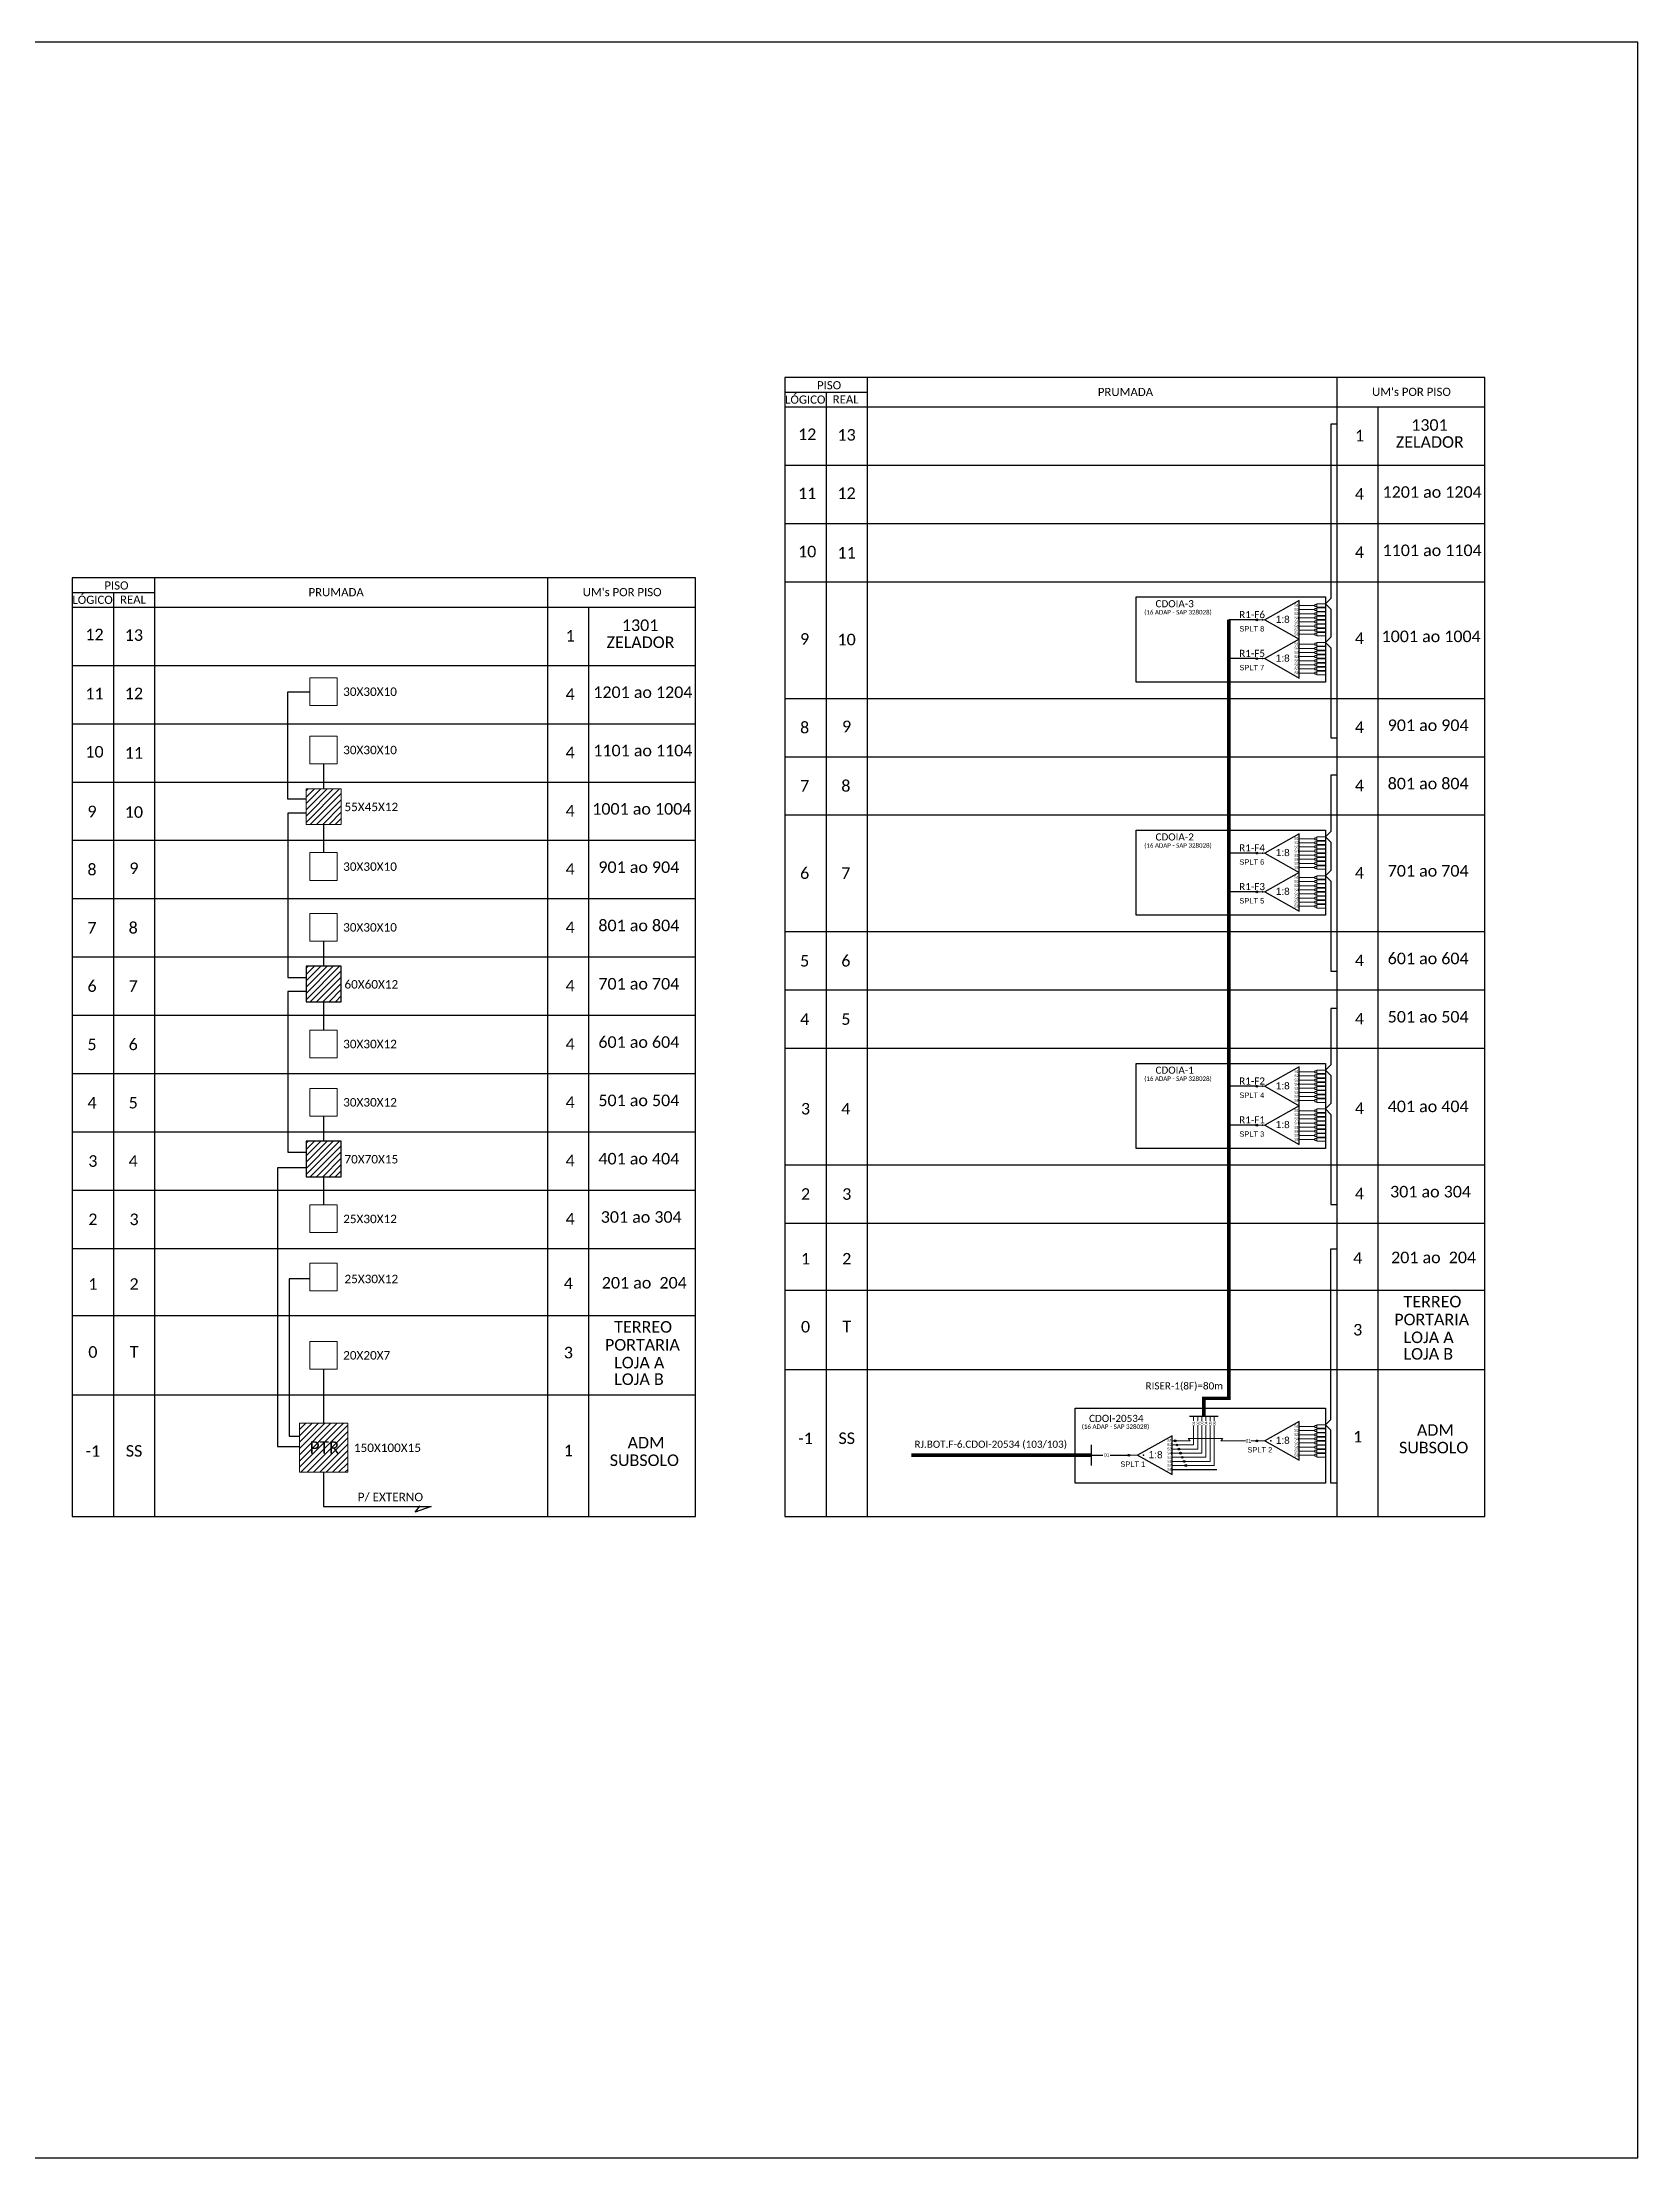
# Model space of a CAD drawing. Extents: x -4 to 837, y 1 to 595.
# Drawn here: x 389 to 837, y 1 to 595 of the extents above; entities that cross this region are included whole.
import ezdxf
from ezdxf.enums import TextEntityAlignment as Align

# ---------------------------------------------------------------- set-up
doc = ezdxf.new("R2010")
doc.units = 0
doc.layers.add('DROP DE CLIENTE', color=140, linetype='Continuous', plot=False)
doc.styles.add('ARIAL', font='arial.ttf')
doc.styles.add('WMF-Calibri0', font='calibri.ttf')
doc.linetypes.add('RESERVA', pattern='A,0.5,-0.15,["RESERVA",Standard,S=0.18,R=0,X=0,Y=-0.1],-1.3', length=1.95)

# ---------------------------------------------------------------- blocks, each defined once
blk = doc.blocks.new('SPLT_1-8_SC-APC')
at = {"color": 1}
blk.add_lwpolyline([(-7.37, -2.1), (-17.04, -7.55), (-7.37, -13), (-7.37, -2.1)], dxfattribs=at)
at = {"color": 3, "lineweight": 0}
for points in [[(-2.99, -3.51), (-7.37, -3.51)], [(-7.37, -4.66), (-2.99, -4.66)], [(-7.37, -5.82), (-2.99, -5.82)], [(-2.41, -3.02), (-2.41, -4)], [(-2.41, -3.02), (0, -3.02)], [(-2.41, -4), (0, -4)], [(-2.41, -4.17), (-2.41, -5.16)], [(-2.41, -4.17), (0, -4.17)], [(-2.41, -5.16), (0, -5.16)], [(-2.41, -5.32), (-2.41, -6.31)], [(-2.41, -5.32), (0, -5.32)], [(-7.37, -6.97), (-2.99, -6.97)], [(-7.37, -8.12), (-2.99, -8.12)], [(-7.37, -9.28), (-2.99, -9.28)], [(-7.37, -10.43), (-2.99, -10.43)], [(-7.37, -11.58), (-2.99, -11.58)], [(-2.41, -6.31), (0, -6.31)], [(-2.41, -6.48), (-2.41, -7.46)], [(-2.41, -6.48), (0, -6.48)], [(-2.41, -7.46), (0, -7.46)], [(-2.41, -7.63), (-2.41, -8.62)], [(-2.41, -7.63), (0, -7.63)], [(-2.41, -8.62), (0, -8.62)], [(-2.41, -8.78), (-2.41, -9.77)], [(-2.41, -8.78), (0, -8.78)], [(-2.41, -9.77), (0, -9.77)], [(-2.41, -9.94), (-2.41, -10.92)], [(-2.41, -9.94), (0, -9.94)], [(-2.41, -10.92), (0, -10.92)], [(-2.41, -11.09), (-2.41, -12.08)], [(-2.41, -11.09), (0, -11.09)], [(-2.41, -12.08), (0, -12.08)]]:
    blk.add_lwpolyline(points, dxfattribs=at)
for points in [[(-2.99, -3.22), (-2.41, -3.22), (-2.41, -3.8), (-2.99, -3.8)], [(-2.99, -4.38), (-2.41, -4.38), (-2.41, -4.95), (-2.99, -4.95)], [(-2.99, -5.53), (-2.41, -5.53), (-2.41, -6.1), (-2.99, -6.1)], [(-2.99, -6.68), (-2.41, -6.68), (-2.41, -7.26), (-2.99, -7.26)], [(-2.99, -7.84), (-2.41, -7.84), (-2.41, -8.41), (-2.99, -8.41)], [(-2.99, -8.99), (-2.41, -8.99), (-2.41, -9.56), (-2.99, -9.56)], [(-2.99, -10.14), (-2.41, -10.14), (-2.41, -10.72), (-2.99, -10.72)], [(-2.99, -11.3), (-2.41, -11.3), (-2.41, -11.87), (-2.99, -11.87)]]:
    blk.add_lwpolyline(points, close=True, dxfattribs=at)
at = {"color": 1, "lineweight": 0}
blk.add_lwpolyline([(-17.04, -7.55), (-19.26, -7.55)], dxfattribs=at)
at = {"color": 1, "style": 'ARIAL'}
for s, height, p in [('S1', 0.75, (-8.74, -3.78)), ('S2', 0.75, (-8.74, -4.97)), ('S3', 0.75, (-8.74, -6.18)), ('1:8', 2, (-13.91, -8.4)), ('S4', 0.75, (-8.74, -7.36)), ('S5', 0.75, (-8.74, -8.57)), ('S6', 0.75, (-8.74, -9.69)), ('S7', 0.75, (-8.74, -10.78)), ('S8', 0.75, (-8.74, -11.9))]:
    blk.add_text(s, height=height, dxfattribs=at).set_placement(p)
blk = doc.blocks.new('SPLITTER_')
blk.add_point((0, 0))
at = {"style": 'ARIAL', "flags": 4}
blk.add_attdef('SPLT', (0, -3.26), '', height=1.5, dxfattribs=at)

msp = doc.modelspace()

# ---------------------------------------------------------------- hatches: boundary and pattern name
h = msp.add_hatch(color=3)
h.dxf.hatch_style = 1
edge = h.paths.add_edge_path()
edge.add_arc((730.24, 433.09), 0.256, 0, 360)
h = msp.add_hatch(color=3)
h.dxf.hatch_style = 1
edge = h.paths.add_edge_path()
edge.add_arc((730.24, 422.19), 0.256, 0, 360)
h = msp.add_hatch()
h.set_pattern_fill('ANSI31', color=1, scale=10, style=0)
h.set_pattern_definition([(45, (-154.8648, -12.0692), (-0.8838835, 0.8838835), [])])
h.paths.add_polyline_path([(473.14, 385.65), (463.24, 385.65), (463.24, 375.61), (473.14, 375.61)])
h.paths.add_polyline_path([(468.63, 375.61), (468.63, 381.4)], flags=17)
h = msp.add_hatch(color=3)
h.dxf.hatch_style = 1
edge = h.paths.add_edge_path()
edge.add_arc((730.24, 367.6), 0.256, 0, 360)
h = msp.add_hatch(color=3)
h.dxf.hatch_style = 1
edge = h.paths.add_edge_path()
edge.add_arc((730.24, 356.7), 0.256, 0, 360)
h = msp.add_hatch()
h.set_pattern_fill('ANSI31', color=1, scale=10, style=0)
h.set_pattern_definition([(45, (-154.8648, -61.883), (-0.8838835, 0.8838835), [])])
h.paths.add_polyline_path([(473.14, 335.84), (463.24, 335.84), (463.24, 325.8), (473.14, 325.8)])
h.paths.add_polyline_path([(468.63, 325.8), (468.63, 331.58)], flags=17)
h = msp.add_hatch(color=3)
h.dxf.hatch_style = 1
edge = h.paths.add_edge_path()
edge.add_arc((730.24, 302.11), 0.256, 0, 360)
h = msp.add_hatch(color=3)
h.dxf.hatch_style = 1
edge = h.paths.add_edge_path()
edge.add_arc((730.24, 291.21), 0.256, 0, 360)
h = msp.add_hatch()
h.set_pattern_fill('ANSI31', color=1, scale=10, style=0)
h.set_pattern_definition([(45, (-154.8648, -110.9986), (-0.8838835, 0.8838835), [])])
h.paths.add_polyline_path([(473.14, 286.72), (463.24, 286.72), (463.24, 276.68), (473.14, 276.68)])
h.paths.add_polyline_path([(468.63, 276.68), (468.63, 282.47)], flags=17)
h = msp.add_hatch()
h.set_pattern_fill('ANSI31', color=1, scale=10, style=0)
h.set_pattern_definition([(45, (-150.213, -190.2334), (-0.8838835, 0.8838835), [])])
h.paths.add_polyline_path([(461.41, 193.73), (474.98, 193.73), (474.98, 207.49), (461.41, 207.49)])
h.paths.add_polyline_path([(463.41, 198.08), (473.49, 198.08), (473.49, 203.23), (463.41, 203.23)], flags=24)
h = msp.add_hatch(color=3)
h.dxf.hatch_style = 1
edge = h.paths.add_edge_path()
edge.add_arc((707.29, 202.55), 0.242, 0, 360)
h = msp.add_hatch(color=3)
h.dxf.hatch_style = 1
edge = h.paths.add_edge_path()
edge.add_arc((730.2, 202.54), 0.242, 0, 360)
h = msp.add_hatch(color=3)
h.dxf.hatch_style = 1
edge = h.paths.add_edge_path()
edge.add_arc((694.3, 198.51), 0.242, 0, 360)
h = msp.add_hatch(color=3)
h.dxf.hatch_style = 1
edge = h.paths.add_edge_path()
edge.add_arc((707.79, 201.39), 0.242, 0, 360)
h = msp.add_hatch(color=3)
h.dxf.hatch_style = 1
edge = h.paths.add_edge_path()
edge.add_arc((708.29, 200.24), 0.242, 0, 360)
h = msp.add_hatch(color=3)
h.dxf.hatch_style = 1
edge = h.paths.add_edge_path()
edge.add_arc((708.79, 199.09), 0.242, 0, 360)
h = msp.add_hatch(color=3)
h.dxf.hatch_style = 1
edge = h.paths.add_edge_path()
edge.add_arc((709.29, 197.93), 0.242, 0, 360)
h = msp.add_hatch(color=3)
h.dxf.hatch_style = 1
edge = h.paths.add_edge_path()
edge.add_arc((709.79, 196.78), 0.242, 0, 360)
h = msp.add_hatch(color=3)
h.dxf.hatch_style = 1
edge = h.paths.add_edge_path()
edge.add_arc((710.29, 195.63), 0.242, 0, 360)

# ---------------------------------------------------------------- linework, layer by layer
for p, q in [((837.17, 595.26), (-3.83, 595.26)), ((837.17, 1.26), (837.17, 595.26)), ((597.71, 501.12), (597.71, 181.33)), ((794.28, 181.33), (794.28, 501.12)), ((397.6, 444.89), (397.6, 181.33)), ((572.64, 181.33), (572.64, 444.89)), ((597.71, 222.58), (794.28, 222.58)), ((397.6, 215.48), (572.64, 215.48)), ((-3.83, 1.26), (837.17, 1.26))]:
    msp.add_line(p, q)
at = {"color": 0}
for points in [[(794.28, 501.12), (597.71, 501.12)], [(597.71, 497), (620.86, 497)], [(597.71, 492.89), (794.28, 492.89)], [(572.64, 444.89), (397.6, 444.89)], [(397.6, 440.78), (420.74, 440.78)], [(397.6, 436.67), (572.64, 436.67)]]:
    msp.add_lwpolyline(points, dxfattribs=at)
for points in [[(620.86, 181.33), (620.86, 501.12)], [(752.69, 501.12), (752.69, 181.33)], [(609.28, 497), (609.28, 181.33)], [(597.71, 492.89), (794.28, 492.89)], [(764.26, 181.33), (764.26, 492.89)], [(597.71, 476.52), (794.28, 476.52)], [(597.71, 460.15), (794.28, 460.15)], [(409.17, 440.78), (409.17, 181.33)], [(420.74, 181.33), (420.74, 444.89)], [(531.05, 444.89), (531.05, 181.33)], [(597.71, 443.78), (794.28, 443.78)], [(397.6, 436.67), (572.64, 436.67)], [(542.62, 181.33), (542.62, 436.67)], [(397.6, 420.3), (572.64, 420.3)], [(597.71, 411.03), (794.28, 411.03)], [(397.6, 403.93), (572.64, 403.93)], [(597.71, 394.66), (794.28, 394.66)], [(397.6, 387.55), (572.64, 387.55)], [(597.71, 378.29), (794.28, 378.29)], [(397.6, 371.18), (572.64, 371.18)], [(397.6, 354.81), (572.64, 354.81)], [(597.71, 345.54), (794.28, 345.54)], [(397.6, 338.44), (572.64, 338.44)], [(597.71, 329.17), (794.28, 329.17)], [(397.6, 322.07), (572.64, 322.07)], [(597.71, 312.8), (794.28, 312.8)], [(397.6, 305.69), (572.64, 305.69)], [(397.6, 289.32), (572.64, 289.32)], [(597.71, 280.06), (794.28, 280.06)], [(397.6, 272.95), (572.64, 272.95)], [(597.71, 263.69), (794.28, 263.69)], [(397.6, 256.58), (572.64, 256.58)], [(597.71, 244.87), (794.28, 244.87)], [(397.6, 237.76), (572.64, 237.76)], [(397.6, 181.33), (572.64, 181.33)], [(597.71, 181.33), (794.28, 181.33)]]:
    msp.add_lwpolyline(points)
at = {"color": 3}
for points in [[(752.7, 488.03), (751.04, 488.03), (751.04, 439.12), (749.47, 437.61), (751.03, 436.11), (751.03, 428.22), (749.47, 426.72), (751.03, 425.21), (751.03, 399.92), (752.69, 399.92)], [(463.24, 382.77), (458.12, 382.77), (458.12, 412.85), (464.35, 412.85)], [(468.19, 392.68), (468.19, 385.65)], [(752.7, 389.48), (751.04, 389.48), (751.04, 373.63), (749.47, 372.13), (751.03, 370.62), (751.03, 362.74), (749.47, 361.23), (751.03, 359.72), (751.03, 334.43), (752.69, 334.43)], [(463.24, 378.8), (458.12, 378.8), (458.12, 332.7), (463.24, 332.7)], [(468.19, 375.61), (468.19, 367.71)], [(468.19, 342.87), (468.19, 335.84)], [(463.24, 328.68), (458.12, 328.68), (458.12, 283.58), (463.24, 283.58)], [(468.19, 325.8), (468.19, 317.89)], [(752.7, 323.99), (751.04, 323.99), (751.04, 308.15), (749.47, 306.64), (751.03, 305.13), (751.03, 297.25), (749.47, 295.74), (751.03, 294.23), (751.03, 268.94), (752.69, 268.94)], [(468.19, 293.75), (468.19, 286.72)], [(463.24, 279.19), (455.2, 279.19), (455.2, 200.95), (461.41, 200.95)], [(468.19, 276.68), (468.19, 268.78)], [(752.69, 190.63), (751.03, 190.63), (751.03, 205.57), (749.47, 207.07), (751.03, 208.58), (751.03, 256.43), (752.68, 256.43)], [(464.35, 248.08), (458.5, 248.08), (458.5, 203.89), (461.41, 203.89)], [(683.84, 198.52), (687, 198.52)], [(689.07, 198.51), (694.3, 198.51)]]:
    msp.add_lwpolyline(points, dxfattribs=at)
at = {"color": 1}
for points in [[(696.34, 439.51), (749.47, 439.51), (749.47, 415.62), (696.34, 415.62)], [(696.34, 374.03), (749.47, 374.03), (749.47, 350.13), (696.34, 350.13)], [(473.14, 335.84), (463.24, 335.84), (463.24, 325.8), (473.14, 325.8)], [(696.34, 308.54), (749.47, 308.54), (749.47, 284.65), (696.34, 284.65)], [(473.14, 286.72), (463.24, 286.72), (463.24, 276.68), (473.14, 276.68)], [(679.2, 211.75), (749.47, 211.75), (749.47, 190.63), (679.2, 190.63)]]:
    msp.add_lwpolyline(points, close=True, dxfattribs=at)
at = {"color": 5, "const_width": 1}
msp.add_lwpolyline([(722.37, 433.09), (722.37, 214.49), (715.35, 214.49), (715.35, 209.46)], dxfattribs=at)
at = {"color": 5}
for points in [[(730.21, 433.09), (722.37, 433.09)], [(730.21, 422.19), (722.37, 422.19)], [(730.21, 367.6), (722.37, 367.6)], [(730.21, 356.7), (722.37, 356.7)], [(730.21, 302.11), (722.37, 302.11)], [(730.21, 291.21), (722.37, 291.21)], [(711.3, 209.46), (719.4, 209.46)]]:
    msp.add_lwpolyline(points, dxfattribs=at)
at = {"lineweight": 0}
for points in [[(472.02, 416.82), (464.35, 416.82), (464.35, 409.05), (472.02, 409.05)], [(472.02, 400.45), (464.35, 400.45), (464.35, 392.68), (472.02, 392.68)], [(472.02, 367.71), (464.35, 367.71), (464.35, 359.94), (472.02, 359.94)], [(472.02, 350.64), (464.35, 350.64), (464.35, 342.87), (472.02, 342.87)], [(472.02, 317.89), (464.35, 317.89), (464.35, 310.12), (472.02, 310.12)], [(472.02, 301.52), (464.35, 301.52), (464.35, 293.75), (472.02, 293.75)], [(472.02, 268.78), (464.35, 268.78), (464.35, 261.01), (472.02, 261.01)], [(472.02, 252.4), (464.35, 252.4), (464.35, 244.64), (472.02, 244.64)], [(472.02, 230.48), (464.35, 230.48), (464.35, 222.71), (472.02, 222.71)]]:
    msp.add_lwpolyline(points, close=True, dxfattribs=at)
at = {"color": 1, "lineweight": 0}
for points in [[(473.14, 385.65), (463.24, 385.65), (463.24, 375.61), (473.14, 375.61)], [(461.41, 207.49), (474.98, 207.49), (474.98, 193.73), (461.41, 193.73)]]:
    msp.add_lwpolyline(points, close=True, dxfattribs=at)
at = {"color": 5, "lineweight": 0}
for points in [[(712.46, 209.46), (712.46, 208.18)], [(713.62, 209.46), (713.62, 208.17)], [(714.77, 209.46), (714.77, 208.18)], [(715.93, 209.46), (715.93, 208.18)], [(717.09, 209.46), (717.09, 208.17)], [(718.24, 209.46), (718.24, 208.18)], [(708.03, 201.39), (712.46, 201.39), (712.46, 206.75)], [(708.53, 200.24), (713.61, 200.24), (713.61, 206.74)], [(709.03, 199.09), (714.77, 199.09), (714.77, 206.75)], [(709.53, 197.93), (715.93, 197.93), (715.93, 206.75)], [(710.03, 196.78), (717.09, 196.78), (717.09, 206.75)], [(710.53, 195.63), (718.24, 195.63), (718.24, 206.75)]]:
    msp.add_lwpolyline(points, dxfattribs=at)
at = {"color": 1}
for points in [[(706.42, 203.96), (696.75, 198.51), (706.42, 193.06), (706.42, 203.96)], [(683.84, 195.6), (683.84, 201.45)], [(468.19, 193.73), (468.19, 184.1), (498.33, 184.1)], [(493.92, 182.51), (495.32, 184.33)], [(498.33, 184.1), (493.92, 182.51)]]:
    msp.add_lwpolyline(points, dxfattribs=at)
at = {"color": 7, "lineweight": 0}
for points in [[(706.42, 202.55), (711.52, 202.55)], [(711.52, 202.55), (710.97, 203.17), (714.65, 203.17)], [(720.15, 202.55), (720.71, 203.17), (714.65, 203.17)], [(726.97, 202.55), (720.15, 202.55)], [(729.96, 202.54), (728.57, 202.54)], [(706.42, 201.39), (707.79, 201.39)], [(706.42, 200.24), (708.29, 200.24)], [(706.42, 199.09), (708.79, 199.09)], [(706.42, 197.93), (709.29, 197.93)], [(706.42, 196.78), (709.79, 196.78)], [(706.42, 195.63), (710.29, 195.63)]]:
    msp.add_lwpolyline(points, dxfattribs=at)
at = {"color": 1, "const_width": 1}
msp.add_lwpolyline([(633.19, 198.52), (683.84, 198.52)], dxfattribs=at)
at = {"color": 1, "lineweight": 0}
msp.add_lwpolyline([(696.75, 198.51), (694.52, 198.51)], dxfattribs=at)
at = {"color": 8, "linetype": 'RESERVA', "ltscale": 4}
msp.add_lwpolyline([(706.42, 194.47), (718.95, 194.47)], dxfattribs=at)
at = {"color": 3}
for centre, radius in [((730.24, 433.09), 0.256), ((730.24, 422.19), 0.256), ((730.24, 367.6), 0.256), ((730.24, 356.7), 0.256), ((730.24, 302.11), 0.256), ((730.24, 291.21), 0.256), ((707.29, 202.55), 0.242), ((730.2, 202.54), 0.242), ((694.3, 198.51), 0.242), ((707.79, 201.39), 0.242), ((708.29, 200.24), 0.242), ((708.79, 199.09), 0.242), ((709.29, 197.93), 0.242), ((709.79, 196.78), 0.242), ((710.29, 195.63), 0.242)]:
    msp.add_circle(centre, radius, dxfattribs=at)
at = {"layer": 'DROP DE CLIENTE', "color": 3}
msp.add_line((468.19, 222.71), (468.19, 207.49), dxfattribs=at)

# ---------------------------------------------------------------- block references
at = {"color": 3}
for p in [(749.47, 440.63), (749.47, 429.74), (749.47, 375.14), (749.47, 364.25), (749.47, 309.66), (749.47, 298.76), (749.47, 210.09)]:
    msp.add_blockref('SPLT_1-8_SC-APC', p, dxfattribs=at)
ref = msp.add_blockref('SPLITTER_', (731.85, 433.09), dxfattribs=dict(xscale=-1))
ref.add_attrib('SPLT', 'SPLT 8', (725.32, 429.82), dxfattribs={"height": 1.5, "style": 'ARIAL'})
ref = msp.add_blockref('SPLITTER_', (731.85, 422.19), dxfattribs=dict(xscale=-1))
ref.add_attrib('SPLT', 'SPLT 7', (725.32, 418.93), dxfattribs={"height": 1.5, "style": 'ARIAL'})
ref = msp.add_blockref('SPLITTER_', (731.85, 367.6), dxfattribs=dict(xscale=-1))
ref.add_attrib('SPLT', 'SPLT 6', (725.32, 364.34), dxfattribs={"height": 1.5, "style": 'ARIAL'})
ref = msp.add_blockref('SPLITTER_', (731.85, 356.7), dxfattribs=dict(xscale=-1))
ref.add_attrib('SPLT', 'SPLT 5', (725.32, 353.44), dxfattribs={"height": 1.5, "style": 'ARIAL'})
ref = msp.add_blockref('SPLITTER_', (731.85, 302.11), dxfattribs=dict(xscale=-1))
ref.add_attrib('SPLT', 'SPLT 4', (725.32, 298.85), dxfattribs={"height": 1.5, "style": 'ARIAL'})
ref = msp.add_blockref('SPLITTER_', (731.85, 291.21), dxfattribs=dict(xscale=-1))
ref.add_attrib('SPLT', 'SPLT 3', (725.32, 287.95), dxfattribs={"height": 1.5, "style": 'ARIAL'})
ref = msp.add_blockref('SPLITTER_', (734.11, 202.54), dxfattribs=dict(xscale=-1))
ref.add_attrib('SPLT', 'SPLT 2', (727.58, 199.28), dxfattribs={"height": 1.5, "style": 'ARIAL'})
ref = msp.add_blockref('SPLITTER_', (698.43, 198.51), dxfattribs=dict(xscale=-1))
ref.add_attrib('SPLT', 'SPLT 1', (691.9, 195.25), dxfattribs={"height": 1.5, "style": 'ARIAL'})

# ---------------------------------------------------------------- texts
at = {"color": 0, "style": 'WMF-Calibri0'}
for s, p in [('     PISO', (602.67, 497.81)), ('  LÓGICO', (596.13, 493.78)), ('    REAL', (607.89, 493.84)), ('PRUMADA', (685.58, 495.93)), ("UM's POR PISO", (762.57, 495.96)), ('  LÓGICO', (396.01, 437.56)), ('     PISO', (402.56, 441.59)), ('    REAL', (407.77, 437.62)), ('PRUMADA', (463.94, 439.7)), ("UM's POR PISO", (540.94, 439.73))]:
    msp.add_text(s, height=2.3, dxfattribs=at).set_placement(p)
at = {"color": 7, "style": 'WMF-Calibri0'}
for s, height, p in [('1301 ', 3.24, (773.58, 486.18)), ('ZELADOR', 3.24, (769.25, 481.4)), ('1201 ao 1204', 3.24, (765.53, 467.36)), ('1101 ao 1104', 3.24, (765.53, 450.99)), ('ZELADOR', 3.24, (547.62, 425.17)), ('1301 ', 3.24, (551.94, 429.96)), ('1001 ao 1004', 3.24, (765.25, 426.83)), ('30X30X10', 2.373, (473.67, 411.72)), ('1201 ao 1204', 3.24, (543.9, 411.14)), ('901 ao 904', 3.24, (766.97, 401.87)), ('1101 ao 1104', 3.24, (543.9, 394.77)), ('30X30X10', 2.373, (473.67, 395.35)), ('801 ao 804', 3.24, (766.97, 385.5)), ('55X45X12', 2.373, (474.03, 379.37)), ('1001 ao 1004', 3.24, (543.61, 378.39)), ('30X30X10', 2.373, (473.67, 362.61)), ('901 ao 904', 3.24, (545.33, 362.02)), ('701 ao 704', 3.24, (766.97, 360.99)), ('30X30X10', 2.373, (473.66, 345.54)), ('801 ao 804', 3.24, (545.33, 345.65)), ('601 ao 604', 3.24, (766.97, 336.39)), ('60X60X12', 2.373, (474.03, 329.55)), ('701 ao 704', 3.24, (545.33, 329.28)), ('501 ao 504', 3.24, (766.97, 320.01)), ('30X30X12', 2.373, (473.67, 312.79)), ('601 ao 604', 3.24, (545.33, 312.91)), ('30X30X12', 2.373, (473.67, 296.42)), ('501 ao 504', 3.24, (545.33, 296.53)), ('401 ao 404', 3.24, (766.97, 294.85)), ('70X70X15', 2.373, (474.03, 280.44)), ('401 ao 404', 3.24, (545.33, 280.16)), ('301 ao 304', 3.24, (767.64, 270.9)), ('25X30X12', 2.373, (473.67, 263.68)), ('301 ao 304', 3.24, (546, 263.79)), ('201 ao  204', 3.24, (767.93, 252.43)), ('25X30X12', 2.373, (474.03, 246.82)), ('201 ao  204', 3.24, (546.29, 245.32)), ('PORTARIA', 3.24, (768.82, 235.01)), ('TERREO', 3.24, (771.43, 240.02)), ('TERREO', 3.24, (549.79, 232.92)), ('LOJA A ', 3.24, (771.43, 230)), ('20X20X7', 2.373, (473.67, 225.38)), ('PORTARIA', 3.24, (547.19, 227.9)), ('LOJA A ', 3.24, (549.79, 222.89)), ('LOJA B', 3.24, (771.43, 225.36)), ('LOJA B', 3.24, (549.79, 218.25)), ('PTR', 3.433, (464.27, 198.96)), ('ADM', 3.24, (553.53, 200.42)), ('SUBSOLO', 3.24, (770.15, 199.04)), ('ADM', 3.24, (775.17, 203.97)), ('150X100X15', 2.373, (476.68, 199.42)), ('SUBSOLO', 3.24, (548.52, 195.48)), ('P/ EXTERNO', 2.373, (477.75, 185.59))]:
    msp.add_text(s, height=height, dxfattribs=at).set_placement(p)
for s, p in [('12', (603.96, 485.19)), ('13', (615.03, 485.03)), ('11', (603.96, 468.6)), ('12', (615.03, 468.65)), ('10', (603.96, 452.26)), ('11', (615.03, 451.93)), ('12', (403.84, 428.97)), ('13', (414.91, 428.81)), ('10', (615.03, 427.56)), ('11', (403.84, 412.37)), ('12', (414.91, 412.43)), ('9', (615.03, 403.16)), ('10', (403.84, 396.04)), ('11', (414.91, 395.71)), ('10', (414.91, 379.12)), ('9', (414.91, 363.31))]:
    msp.add_text(s, height=3.24, dxfattribs=at).set_placement(p, align=Align.MIDDLE_CENTER)
at = {"color": 1, "style": 'WMF-Calibri0'}
for p in [(708.08, 434.6), (708.08, 369.11), (708.08, 303.63), (690.54, 205.92)]:
    msp.add_text('(16 ADAP - SAP 328028)', height=1.25, dxfattribs=at).set_placement(p, align=Align.CENTER)
at = {"color": 1}
for s, height, style, p in [('CDOIA-3', 2, 'WMF-Calibri0', (701.77, 436.61)), ('CDOIA-2', 2, 'WMF-Calibri0', (701.77, 371.13)), ('CDOIA-1', 2, 'WMF-Calibri0', (701.77, 305.64)), ('CDOI-20534', 2, 'WMF-Calibri0', (683.12, 207.85)), ('RJ.BOT.F-6.CDOI-20534 (103/103)', 2, 'WMF-Calibri0', (634.08, 200.6)), ('S1', 0.75, 'ARIAL', (705.05, 202.28)), ('1:8', 2, 'ARIAL', (699.87, 197.66)), ('S2', 0.75, 'ARIAL', (705.05, 201.09)), ('S3', 0.75, 'ARIAL', (705.05, 199.88)), ('S4', 0.75, 'ARIAL', (705.05, 198.7)), ('S5', 0.75, 'ARIAL', (705.05, 197.49)), ('S6', 0.75, 'ARIAL', (705.05, 196.37)), ('S7', 0.75, 'ARIAL', (705.05, 195.27)), ('S8', 0.75, 'ARIAL', (705.05, 194.15))]:
    msp.add_text(s, height=height, dxfattribs=dict(at, style=style)).set_placement(p)
at = {"color": 5, "style": 'WMF-Calibri0'}
for s, p in [('R1-F6', (725.27, 433.56)), ('R1-F5', (725.27, 422.67)), ('R1-F4', (725.27, 368.07)), ('R1-F3', (725.27, 357.18)), ('R1-F2', (725.27, 302.59)), ('R1-F1', (725.27, 291.69)), ('RISER-1(8F)=80m', (698.98, 216.98))]:
    msp.add_text(s, height=2, dxfattribs=at).set_placement(p)
at = {"style": 'ARIAL'}
for s, p in [('01', (712.46, 207.43)), ('02', (713.67, 207.43)), ('03', (714.83, 207.43)), ('04', (715.98, 207.43)), ('05', (717.14, 207.43)), ('06', (718.3, 207.43))]:
    msp.add_text(s, height=0.75, rotation=90, dxfattribs=at).set_placement(p, align=Align.MIDDLE_CENTER)
for p in [(727.84, 202.58), (688.08, 198.58)]:
    msp.add_text('01', height=1, dxfattribs=at).set_placement(p, align=Align.MIDDLE_CENTER)
at = {"color": 7, "style": 'WMF-Calibri0'}
for tag, flags, p in [('1', 4, (759.06, 484.82)), ('4', 4, (759.06, 468.45)), ('4', 4, (759.06, 452.08)), ('1', 4, (537.42, 428.6)), ('9', 4, (603.25, 427.72)), ('4', 4, (759.06, 427.92)), ('4', 4, (537.42, 412.22)), ('8', 4, (603.25, 402.83)), ('4', 4, (759.06, 402.96)), ('4', 4, (537.42, 395.85)), ('7', 4, (603.25, 386.46)), ('8', 4, (614.82, 386.46)), ('4', 4, (759.06, 386.59)), ('9', 4, (403.14, 379.28)), ('4', 4, (537.42, 379.48)), ('8', 4, (403.14, 362.98)), ('4', 4, (537.42, 363.11)), ('6', 4, (603.25, 361.95)), ('7', 4, (614.82, 361.96)), ('4', 4, (759.06, 362.07)), ('7', 4, (403.14, 346.61)), ('8', 4, (414.71, 346.61)), ('4', 4, (537.42, 346.74)), ('5', 4, (603.25, 337.34)), ('6', 4, (614.82, 337.36)), ('4', 4, (759.06, 337.47)), ('6', 4, (403.14, 330.24)), ('7', 4, (414.71, 330.25)), ('4', 4, (537.42, 330.37)), ('4', 4, (603.25, 320.97)), ('5', 4, (614.82, 320.98)), ('4', 4, (759.06, 321.1)), ('5', 4, (403.14, 313.87)), ('6', 4, (414.71, 313.88)), ('4', 4, (537.42, 313.99)), ('4', 4, (403.14, 297.49)), ('5', 4, (414.71, 297.51)), ('4', 4, (537.42, 297.62)), ('3', 4, (603.5, 295.81)), ('4', 4, (614.82, 295.82)), ('4', 4, (759.06, 295.94)), ('3', 4, (403.38, 281.12)), ('4', 4, (414.71, 281.13)), ('4', 4, (537.42, 281.25)), ('2', 4, (603.5, 271.86)), ('3', 4, (615.07, 271.85)), ('4', 4, (759.06, 271.98)), ('2', 4, (403.38, 264.75)), ('3', 4, (414.95, 264.75)), ('4', 4, (537.42, 264.88)), ('4', 4, (758.54, 253.9)), ('1', 4, (603.5, 253.71)), ('2', 4, (615.07, 253.69)), ('1', 4, (403.38, 246.6)), ('2', 4, (414.95, 246.58)), ('4', 4, (536.91, 246.79)), ('0', 4, (603.5, 234.6)), ('T', 12, (615.07, 234.64)), ('3', 4, (758.54, 233.75)), ('0', 4, (403.38, 227.5)), ('T', 12, (414.95, 227.53)), ('3', 4, (536.91, 227.33)), ('-1', 4, (603.5, 203.24)), ('SS', 12, (615.07, 203.28)), ('1', 4, (758.54, 203.73)), ('-1', 4, (403.38, 199.69)), ('SS', 12, (414.95, 199.73)), ('1', 4, (536.91, 199.85))]:
    msp.add_attdef(tag, text='XX', height=3.24, dxfattribs=dict(at, flags=flags)).set_placement(p, align=Align.MIDDLE_CENTER)

doc.saveas('drawing.dxf')
